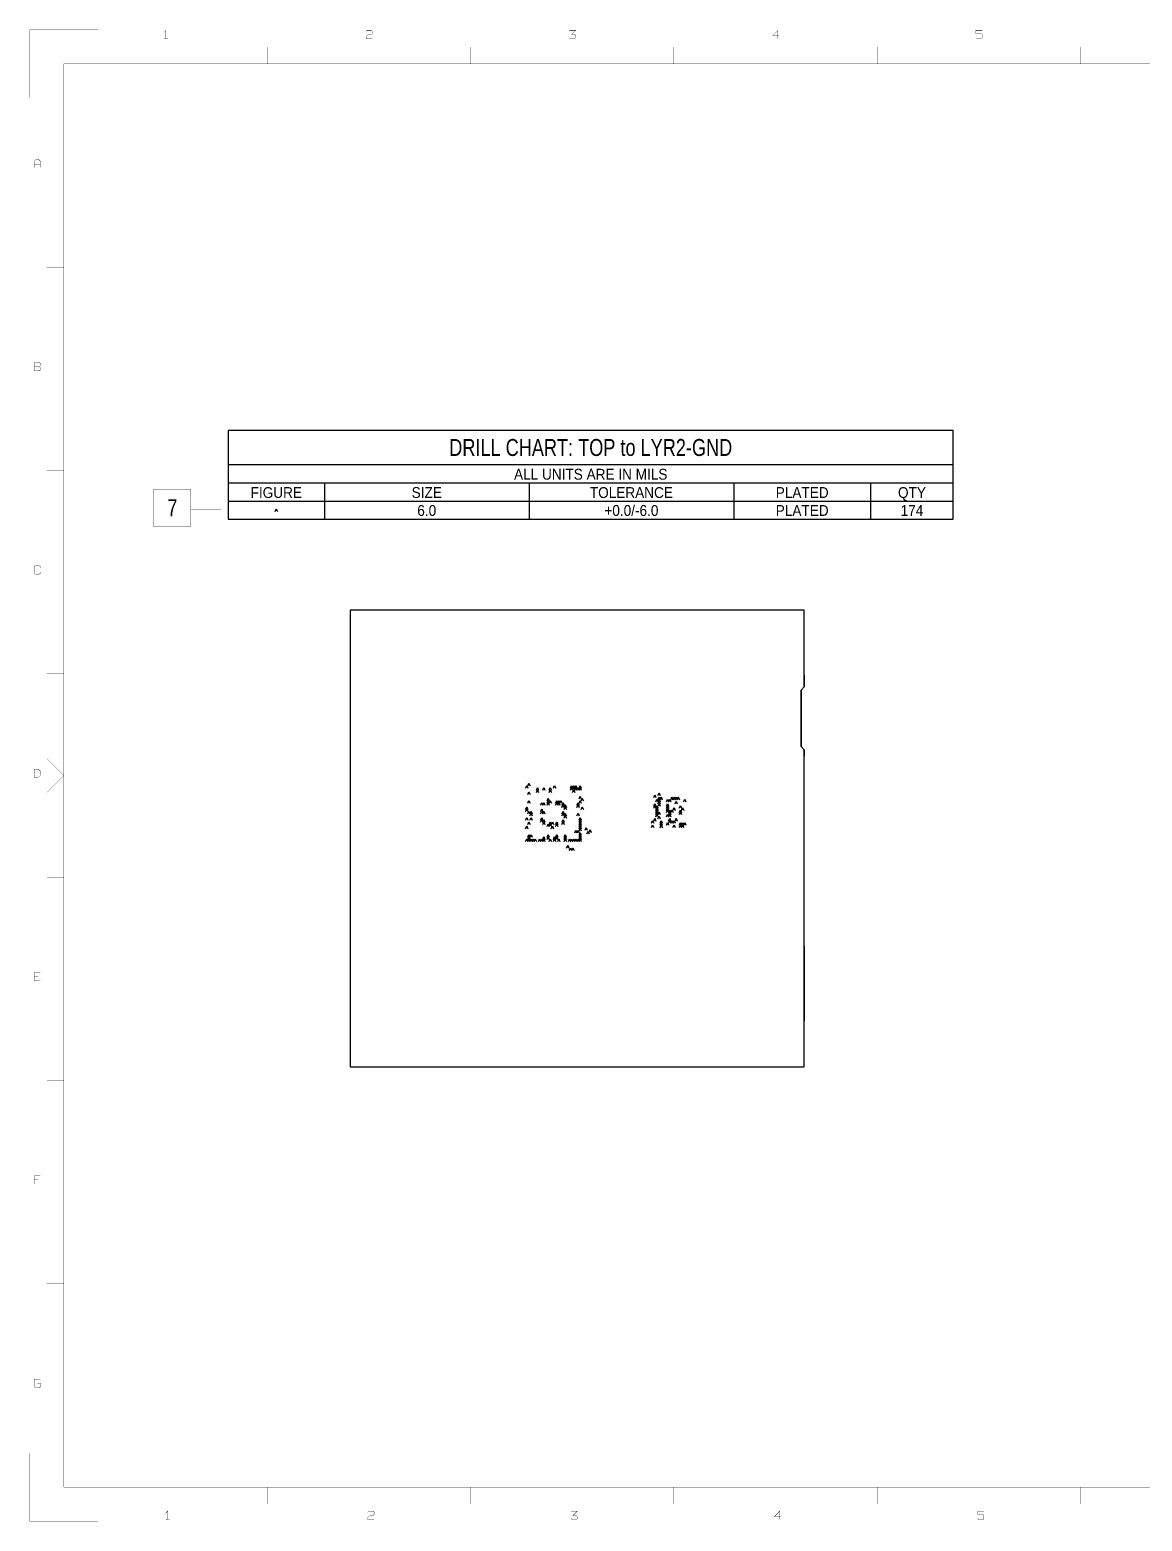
# Model space of a CAD drawing. Extents: x -10328 to 23178, y -9202 to 12802.
# Drawn here: x -10328 to 6087, y -9202 to 12802 of the extents above; entities that cross this region are included whole.
import ezdxf
from ezdxf.enums import TextEntityAlignment as Align

# ---------------------------------------------------------------- set-up
doc = ezdxf.new("R2010")
doc.units = 0
doc.header["$MEASUREMENT"] = 0
doc.layers.add('1', color=7, linetype='CONTINUOUS')

msp = doc.modelspace()

# ---------------------------------------------------------------- linework, layer by layer
at = {"layer": '1', "const_width": 5}
for points in [[(-9325, 12800), (-10325, 12800), (-10325, 11800)], [(-8318, 12671), (-8318, 12795), (-8349, 12764)], [(-5365, 12779), (-5349, 12795), (-5287, 12795), (-5272, 12779), (-5272, 12748), (-5287, 12733), (-5334, 12733), (-5365, 12702), (-5365, 12671), (-5272, 12671)], [(-2365, 12686), (-2349, 12671), (-2287, 12671), (-2272, 12686), (-2272, 12717), (-2287, 12733), (-2334, 12733), (-2272, 12795), (-2365, 12795)], [(728, 12717), (635, 12717), (713, 12795), (713, 12671)], [(3728, 12795), (3635, 12795), (3635, 12748)], [(-8287, 12671), (-8349, 12671)], [(-6825, 12550), (-6825, 12300)], [(-3825, 12300), (-3825, 12550)], [(-825, 12550), (-825, 12300)], [(2175, 12300), (2175, 12550)], [(3635, 12686), (3651, 12671), (3713, 12671), (3728, 12686), (3728, 12733), (3713, 12748), (3635, 12748)], [(5175, 12550), (5175, 12300)], [(-9825, -8700), (-9825, 12300), (22675, 12300)], [(-10265, 10771), (-10265, 10864), (-10234, 10895), (-10203, 10895), (-10172, 10864), (-10172, 10771)], [(-10172, 10817), (-10265, 10817)], [(-10075, 9300), (-9825, 9300)], [(-10187, 7833), (-10265, 7833)], [(-9825, 6300), (-10075, 6300)], [(-7500, 5725), (-7950, 5725), (-7950, 6025), (-8500, 6025), (-8500, 5475), (-7950, 5475), (-7950, 5725)], [(-10172, 4864), (-10172, 4879), (-10187, 4895), (-10249, 4895), (-10265, 4879), (-10265, 4786), (-10249, 4771), (-10187, 4771), (-10172, 4786), (-10172, 4802)], [(-10075, 3300), (-9825, 3300)], [(-10075, 2050), (-9825, 1800), (-10075, 1550)], [(-10075, 300), (-9825, 300)], [(-10172, -1229), (-10265, -1229), (-10265, -1105), (-10172, -1105)], [(-10265, -1167), (-10203, -1167)], [(-9825, -2700), (-10075, -2700)], [(-10172, -4105), (-10265, -4105), (-10265, -4229)], [(-10265, -4167), (-10203, -4167)], [(-10075, -5700), (-9825, -5700)], [(-10172, -7121), (-10187, -7105), (-10249, -7105), (-10265, -7121), (-10265, -7214), (-10249, -7229), (-10187, -7229), (-10172, -7214), (-10172, -7167), (-10218, -7167)], [(-9325, -9200), (-10325, -9200), (-10325, -8200)], [(22675, -8700), (-9825, -8700)], [(-6825, -8700), (-6825, -8950)], [(-3825, -8950), (-3825, -8700)], [(-825, -8700), (-825, -8950)], [(2175, -8950), (2175, -8700)], [(5175, -8700), (5175, -8950)], [(-8324, -9086), (-8293, -9055), (-8293, -9179)], [(-8324, -9179), (-8262, -9179)], [(-5247, -9179), (-5340, -9179), (-5340, -9148), (-5309, -9117), (-5262, -9117), (-5247, -9102), (-5247, -9071), (-5262, -9055), (-5324, -9055), (-5340, -9071)], [(-2340, -9055), (-2247, -9055), (-2309, -9117), (-2262, -9117), (-2247, -9133), (-2247, -9164), (-2262, -9179), (-2324, -9179), (-2340, -9164)], [(738, -9179), (738, -9055), (660, -9133), (753, -9133)], [(3660, -9164), (3676, -9179), (3738, -9179), (3753, -9164), (3753, -9117), (3738, -9102), (3660, -9102), (3660, -9055), (3753, -9055)]]:
    msp.add_lwpolyline(points, dxfattribs=at)
for points in [[(-10265, 7771), (-10187, 7771), (-10172, 7786), (-10172, 7817), (-10187, 7833), (-10172, 7848), (-10172, 7879), (-10187, 7895), (-10265, 7895), (-10265, 7833)], [(-10265, 1771), (-10203, 1771), (-10172, 1802), (-10172, 1864), (-10203, 1895), (-10265, 1895)]]:
    msp.add_lwpolyline(points, close=True, dxfattribs=at)
at = {"layer": '1'}
for points in [[(-7400, 5580), (3300, 5580), (3300, 6890), (-7400, 6890)], [(-5600, -2500), (1100, -2500), (1100, 2179.58), (1052.76, 2226.88), (1052.76, 3061.52), (1100, 3108.82), (1100, 4240), (-5600, 4240)]]:
    msp.add_lwpolyline(points, close=True, dxfattribs=at)
for points in [[(-7400, 6390), (3300, 6390)], [(-7400, 6120), (3300, 6120)], [(-5980, 6120), (-5980, 5580)], [(-2960, 6120), (-2960, 5580)], [(60, 6120), (60, 5580)], [(2080, 6120), (2080, 5580)], [(-7400, 5850), (3300, 5850)], [(-6706.66, 5695), (-6690, 5735), (-6673.34, 5695)], [(-6679.34, 5709), (-6700.66, 5709)], [(1100, 3275.7), (1100, 3108.82), (1052.76, 3061.52), (1052.76, 2226.88), (1100, 2179.58), (1100, 2085.7)], [(-3010.42, 1613.76), (-2993.76, 1653.76), (-2977.1, 1613.76)], [(-2983.1, 1627.76), (-3004.42, 1627.76)], [(-2978.92, 1645.26), (-2962.26, 1685.26), (-2945.6, 1645.26)], [(-2978.86, 1519.2), (-2962.2, 1559.2), (-2945.54, 1519.2)], [(-2951.6, 1659.26), (-2972.92, 1659.26)], [(-2852.86, 1582.2), (-2836.2, 1622.2), (-2819.54, 1582.2)], [(-2852.86, 1550.8), (-2836.2, 1590.8), (-2819.54, 1550.8)], [(-2825.54, 1596.2), (-2846.86, 1596.2)], [(-2825.54, 1564.8), (-2846.86, 1564.8)], [(-2758.46, 1582.2), (-2741.8, 1622.2), (-2725.14, 1582.2)], [(-2731.14, 1596.2), (-2752.46, 1596.2)], [(-2663.86, 1582.2), (-2647.2, 1622.2), (-2630.54, 1582.2)], [(-2663.86, 1550.8), (-2647.2, 1590.8), (-2630.54, 1550.8)], [(-2636.54, 1596.2), (-2657.86, 1596.2)], [(-2636.54, 1564.8), (-2657.86, 1564.8)], [(-2600.9, 1613.76), (-2584.24, 1653.76), (-2567.58, 1613.76)], [(-2573.58, 1627.76), (-2594.9, 1627.76)], [(-2348.9, 1613.76), (-2332.24, 1653.76), (-2315.58, 1613.76)], [(-2348.9, 1582.26), (-2332.24, 1622.26), (-2315.58, 1582.26)], [(-2321.58, 1627.76), (-2342.9, 1627.76)], [(-2321.58, 1596.26), (-2342.9, 1596.26)], [(-2317.4, 1613.76), (-2300.74, 1653.76), (-2284.08, 1613.76)], [(-2317.4, 1582.26), (-2300.74, 1622.26), (-2284.08, 1582.26)], [(-2317.4, 1550.76), (-2300.74, 1590.76), (-2284.08, 1550.76)], [(-2290.08, 1627.76), (-2311.4, 1627.76)], [(-2290.08, 1596.26), (-2311.4, 1596.26)], [(-2290.08, 1564.76), (-2311.4, 1564.76)], [(-2285.9, 1613.76), (-2269.24, 1653.76), (-2252.58, 1613.76)], [(-2285.9, 1582.26), (-2269.24, 1622.26), (-2252.58, 1582.26)], [(-2258.58, 1627.76), (-2279.9, 1627.76)], [(-2258.58, 1596.26), (-2279.9, 1596.26)], [(-2254.4, 1582.26), (-2237.74, 1622.26), (-2221.08, 1582.26)], [(-2227.08, 1596.26), (-2248.4, 1596.26)], [(-2222.9, 1582.26), (-2206.24, 1622.26), (-2189.58, 1582.26)], [(-2222.86, 1613.8), (-2206.2, 1653.8), (-2189.54, 1613.8)], [(-2195.58, 1596.26), (-2216.9, 1596.26)], [(-2195.54, 1627.8), (-2216.86, 1627.8)], [(-1058.4, 1506.22), (-1041.74, 1546.22), (-1025.08, 1506.22)], [(-3010.46, 1298.8), (-2993.8, 1338.8), (-2977.14, 1298.8)], [(-2978.92, 1393.26), (-2962.26, 1433.26), (-2945.6, 1393.26)], [(-2951.6, 1407.26), (-2972.92, 1407.26)], [(-2951.54, 1533.2), (-2972.86, 1533.2)], [(-2789.92, 1361.76), (-2773.26, 1401.76), (-2756.6, 1361.76)], [(-2762.6, 1375.76), (-2783.92, 1375.76)], [(-2758.42, 1361.76), (-2741.76, 1401.76), (-2725.1, 1361.76)], [(-2731.1, 1375.76), (-2752.42, 1375.76)], [(-2695.42, 1424.76), (-2678.76, 1464.76), (-2662.1, 1424.76)], [(-2695.42, 1393.26), (-2678.76, 1433.26), (-2662.1, 1393.26)], [(-2695.42, 1361.76), (-2678.76, 1401.76), (-2662.1, 1361.76)], [(-2668.1, 1438.76), (-2689.42, 1438.76)], [(-2668.1, 1407.26), (-2689.42, 1407.26)], [(-2668.1, 1375.76), (-2689.42, 1375.76)], [(-2663.92, 1393.26), (-2647.26, 1433.26), (-2630.6, 1393.26)], [(-2636.6, 1407.26), (-2657.92, 1407.26)], [(-2569.46, 1393.2), (-2552.8, 1433.2), (-2536.14, 1393.2)], [(-2569.46, 1361.8), (-2552.8, 1401.8), (-2536.14, 1361.8)], [(-2542.14, 1407.2), (-2563.46, 1407.2)], [(-2542.14, 1375.8), (-2563.46, 1375.8)], [(-2537.86, 1393.2), (-2521.2, 1433.2), (-2504.54, 1393.2)], [(-2537.86, 1361.8), (-2521.2, 1401.8), (-2504.54, 1361.8)], [(-2510.54, 1407.2), (-2531.86, 1407.2)], [(-2510.54, 1375.8), (-2531.86, 1375.8)], [(-2506.4, 1393.26), (-2489.74, 1433.26), (-2473.08, 1393.26)], [(-2479.08, 1407.26), (-2500.4, 1407.26)], [(-2474.86, 1361.8), (-2458.2, 1401.8), (-2441.54, 1361.8)], [(-2474.86, 1330.2), (-2458.2, 1370.2), (-2441.54, 1330.2)], [(-2447.54, 1375.8), (-2468.86, 1375.8)], [(-2447.54, 1344.2), (-2468.86, 1344.2)], [(-2443.46, 1330.2), (-2426.8, 1370.2), (-2410.14, 1330.2)], [(-2443.46, 1298.8), (-2426.8, 1338.8), (-2410.14, 1298.8)], [(-2416.14, 1344.2), (-2437.46, 1344.2)], [(-2254.4, 1361.76), (-2237.74, 1401.76), (-2221.08, 1361.76)], [(-2254.4, 1330.26), (-2237.74, 1370.26), (-2221.08, 1330.26)], [(-2227.08, 1375.76), (-2248.4, 1375.76)], [(-2227.08, 1344.26), (-2248.4, 1344.26)], [(-2222.9, 1456.26), (-2206.24, 1496.26), (-2189.58, 1456.26)], [(-2222.9, 1393.26), (-2206.24, 1433.26), (-2189.58, 1393.26)], [(-2195.58, 1470.26), (-2216.9, 1470.26)], [(-2195.58, 1407.26), (-2216.9, 1407.26)], [(-2191.4, 1424.76), (-2174.74, 1464.76), (-2158.08, 1424.76)], [(-2191.4, 1298.76), (-2174.74, 1338.76), (-2158.08, 1298.76)], [(-2164.08, 1438.76), (-2185.4, 1438.76)], [(-1121.46, 1474.8), (-1104.8, 1514.8), (-1088.14, 1474.8)], [(-1121.46, 1317.2), (-1104.8, 1357.2), (-1088.14, 1317.2)], [(-1121.38, 1348.74), (-1104.72, 1388.74), (-1088.06, 1348.74)], [(-1094.14, 1488.8), (-1115.46, 1488.8)], [(-1094.14, 1331.2), (-1115.46, 1331.2)], [(-1094.06, 1362.74), (-1115.38, 1362.74)], [(-1089.92, 1411.76), (-1073.26, 1451.76), (-1056.6, 1411.76)], [(-1089.88, 1285.74), (-1073.22, 1325.74), (-1056.56, 1285.74)], [(-1089.86, 1317.2), (-1073.2, 1357.2), (-1056.54, 1317.2)], [(-1062.6, 1425.76), (-1083.92, 1425.76)], [(-1062.54, 1331.2), (-1083.86, 1331.2)], [(-1058.46, 1348.8), (-1041.8, 1388.8), (-1025.14, 1348.8)], [(-1058.4, 1443.22), (-1041.74, 1483.22), (-1025.08, 1443.22)], [(-1058.4, 1411.74), (-1041.74, 1451.74), (-1025.08, 1411.74)], [(-1058.4, 1380.24), (-1041.74, 1420.24), (-1025.08, 1380.24)], [(-1031.14, 1362.8), (-1052.46, 1362.8)], [(-1031.08, 1520.22), (-1052.4, 1520.22)], [(-1031.08, 1457.22), (-1052.4, 1457.22)], [(-1031.08, 1425.74), (-1052.4, 1425.74)], [(-1031.08, 1394.24), (-1052.4, 1394.24)], [(-1026.9, 1443.22), (-1010.24, 1483.22), (-993.58, 1443.22)], [(-999.58, 1457.22), (-1020.9, 1457.22)], [(-932.46, 1411.8), (-915.8, 1451.8), (-899.14, 1411.8)], [(-932.46, 1348.8), (-915.8, 1388.8), (-899.14, 1348.8)], [(-932.4, 1317.24), (-915.74, 1357.24), (-899.08, 1317.24)], [(-932.4, 1285.74), (-915.74, 1325.74), (-899.08, 1285.74)], [(-905.14, 1425.8), (-926.46, 1425.8)], [(-905.14, 1362.8), (-926.46, 1362.8)], [(-905.08, 1331.24), (-926.4, 1331.24)], [(-900.86, 1411.8), (-884.2, 1451.8), (-867.54, 1411.8)], [(-873.54, 1425.8), (-894.86, 1425.8)], [(-869.42, 1443.22), (-852.76, 1483.22), (-836.1, 1443.22)], [(-842.1, 1457.22), (-863.42, 1457.22)], [(-837.92, 1285.74), (-821.26, 1325.74), (-804.6, 1285.74)], [(-837.86, 1443.2), (-821.2, 1483.2), (-804.54, 1443.2)], [(-810.54, 1457.2), (-831.86, 1457.2)], [(-806.42, 1443.22), (-789.76, 1483.22), (-773.1, 1443.22)], [(-806.42, 1380.24), (-789.76, 1420.24), (-773.1, 1380.24)], [(-779.1, 1457.22), (-800.42, 1457.22)], [(-779.1, 1394.24), (-800.42, 1394.24)], [(-774.92, 1443.22), (-758.26, 1483.22), (-741.6, 1443.22)], [(-747.6, 1457.22), (-768.92, 1457.22)], [(-743.44, 1317.24), (-726.78, 1357.24), (-710.12, 1317.24)], [(-716.12, 1331.24), (-737.44, 1331.24)], [(-711.94, 1285.74), (-695.28, 1325.74), (-678.62, 1285.74)], [(-680.4, 1411.76), (-663.74, 1451.76), (-647.08, 1411.76)], [(-653.08, 1425.76), (-674.4, 1425.76)], [(-3010.42, 1267.26), (-2993.76, 1307.26), (-2977.1, 1267.26)], [(-3010.42, 1141.24), (-2993.76, 1181.24), (-2977.1, 1141.24)], [(-2983.14, 1312.8), (-3004.46, 1312.8)], [(-2983.1, 1281.26), (-3004.42, 1281.26)], [(-2983.1, 1155.24), (-3004.42, 1155.24)], [(-2978.92, 1235.76), (-2962.26, 1275.76), (-2945.6, 1235.76)], [(-2978.92, 1078.24), (-2962.26, 1118.24), (-2945.6, 1078.24)], [(-2951.6, 1249.76), (-2972.92, 1249.76)], [(-2947.46, 1235.8), (-2930.8, 1275.8), (-2914.14, 1235.8)], [(-2947.46, 1204.28), (-2930.8, 1244.28), (-2914.14, 1204.28)], [(-2947.42, 1141.24), (-2930.76, 1181.24), (-2914.1, 1141.24)], [(-2920.14, 1249.8), (-2941.46, 1249.8)], [(-2920.14, 1218.28), (-2941.46, 1218.28)], [(-2920.1, 1155.24), (-2941.42, 1155.24)], [(-2789.86, 1267.2), (-2773.2, 1307.2), (-2756.54, 1267.2)], [(-2789.86, 1235.8), (-2773.2, 1275.8), (-2756.54, 1235.8)], [(-2789.86, 1141.2), (-2773.2, 1181.2), (-2756.54, 1141.2)], [(-2789.86, 1109.8), (-2773.2, 1149.8), (-2756.54, 1109.8)], [(-2762.54, 1281.2), (-2783.86, 1281.2)], [(-2762.54, 1249.8), (-2783.86, 1249.8)], [(-2762.54, 1155.2), (-2783.86, 1155.2)], [(-2762.54, 1123.8), (-2783.86, 1123.8)], [(-2758.46, 1235.8), (-2741.8, 1275.8), (-2725.14, 1235.8)], [(-2758.46, 1109.8), (-2741.8, 1149.8), (-2725.14, 1109.8)], [(-2758.46, 1078.2), (-2741.8, 1118.2), (-2725.14, 1078.2)], [(-2731.14, 1249.8), (-2752.46, 1249.8)], [(-2731.14, 1123.8), (-2752.46, 1123.8)], [(-2663.86, 1078.2), (-2647.2, 1118.2), (-2630.54, 1078.2)], [(-2632.46, 1078.2), (-2615.8, 1118.2), (-2599.14, 1078.2)], [(-2569.4, 1078.24), (-2552.74, 1118.24), (-2536.08, 1078.24)], [(-2474.9, 1078.24), (-2458.24, 1118.24), (-2441.58, 1078.24)], [(-2474.86, 1235.8), (-2458.2, 1275.8), (-2441.54, 1235.8)], [(-2474.86, 1204.2), (-2458.2, 1244.2), (-2441.54, 1204.2)], [(-2474.86, 1109.8), (-2458.2, 1149.8), (-2441.54, 1109.8)], [(-2447.54, 1249.8), (-2468.86, 1249.8)], [(-2447.54, 1218.2), (-2468.86, 1218.2)], [(-2447.54, 1123.8), (-2468.86, 1123.8)], [(-2443.46, 1204.2), (-2426.8, 1244.2), (-2410.14, 1204.2)], [(-2443.46, 1172.8), (-2426.8, 1212.8), (-2410.14, 1172.8)], [(-2416.14, 1312.8), (-2437.46, 1312.8)], [(-2416.14, 1218.2), (-2437.46, 1218.2)], [(-2416.14, 1186.8), (-2437.46, 1186.8)], [(-2254.4, 1204.24), (-2237.74, 1244.24), (-2221.08, 1204.24)], [(-2227.08, 1218.24), (-2248.4, 1218.24)], [(-2222.9, 1141.24), (-2206.24, 1181.24), (-2189.58, 1141.24)], [(-2222.9, 1109.74), (-2206.24, 1149.74), (-2189.58, 1109.74)], [(-2222.9, 1078.24), (-2206.24, 1118.24), (-2189.58, 1078.24)], [(-2195.58, 1155.24), (-2216.9, 1155.24)], [(-2195.58, 1123.74), (-2216.9, 1123.74)], [(-2164.08, 1312.76), (-2185.4, 1312.76)], [(-1152.92, 1096.74), (-1136.26, 1136.74), (-1119.6, 1096.74)], [(-1125.6, 1110.74), (-1146.92, 1110.74)], [(-1121.42, 1128.24), (-1104.76, 1168.24), (-1088.1, 1128.24)], [(-1094.1, 1142.24), (-1115.42, 1142.24)], [(-1089.88, 1254.26), (-1073.22, 1294.26), (-1056.56, 1254.26)], [(-1089.88, 1222.76), (-1073.22, 1262.76), (-1056.56, 1222.76)], [(-1089.86, 1191.2), (-1073.2, 1231.2), (-1056.54, 1191.2)], [(-1062.56, 1299.74), (-1083.88, 1299.74)], [(-1062.56, 1268.26), (-1083.88, 1268.26)], [(-1062.56, 1236.76), (-1083.88, 1236.76)], [(-1062.54, 1205.2), (-1083.86, 1205.2)], [(-1058.46, 1222.8), (-1041.8, 1262.8), (-1025.14, 1222.8)], [(-1058.46, 1159.8), (-1041.8, 1199.8), (-1025.14, 1159.8)], [(-1031.14, 1236.8), (-1052.46, 1236.8)], [(-1031.14, 1173.8), (-1052.46, 1173.8)], [(-1026.92, 1065.24), (-1010.26, 1105.24), (-993.6, 1065.24)], [(-1026.86, 1096.8), (-1010.2, 1136.8), (-993.54, 1096.8)], [(-999.54, 1110.8), (-1020.86, 1110.8)], [(-932.46, 1191.2), (-915.8, 1231.2), (-899.14, 1191.2)], [(-932.46, 1065.2), (-915.8, 1105.2), (-899.14, 1065.2)], [(-932.4, 1254.26), (-915.74, 1294.26), (-899.08, 1254.26)], [(-905.14, 1205.2), (-926.46, 1205.2)], [(-905.08, 1299.74), (-926.4, 1299.74)], [(-905.08, 1268.26), (-926.4, 1268.26)], [(-900.92, 1254.26), (-884.26, 1294.26), (-867.6, 1254.26)], [(-900.92, 1222.76), (-884.26, 1262.76), (-867.6, 1222.76)], [(-900.92, 1191.26), (-884.26, 1231.26), (-867.6, 1191.26)], [(-900.92, 1128.26), (-884.26, 1168.26), (-867.6, 1128.26)], [(-900.86, 1096.8), (-884.2, 1136.8), (-867.54, 1096.8)], [(-873.6, 1268.26), (-894.92, 1268.26)], [(-873.6, 1236.76), (-894.92, 1236.76)], [(-873.6, 1205.26), (-894.92, 1205.26)], [(-873.6, 1142.26), (-894.92, 1142.26)], [(-873.54, 1110.8), (-894.86, 1110.8)], [(-869.46, 1096.8), (-852.8, 1136.8), (-836.14, 1096.8)], [(-869.42, 1254.26), (-852.76, 1294.26), (-836.1, 1254.26)], [(-842.14, 1110.8), (-863.46, 1110.8)], [(-842.1, 1268.26), (-863.42, 1268.26)], [(-837.92, 1096.78), (-821.26, 1136.78), (-804.6, 1096.78)], [(-810.6, 1299.74), (-831.92, 1299.74)], [(-810.6, 1110.78), (-831.92, 1110.78)], [(-806.4, 1128.24), (-789.74, 1168.24), (-773.08, 1128.24)], [(-779.08, 1142.24), (-800.4, 1142.24)], [(-743.46, 1065.2), (-726.8, 1105.2), (-710.14, 1065.2)], [(-743.44, 1254.26), (-726.78, 1294.26), (-710.12, 1254.26)], [(-743.44, 1222.76), (-726.78, 1262.76), (-710.12, 1222.76)], [(-716.12, 1268.26), (-737.44, 1268.26)], [(-716.12, 1236.76), (-737.44, 1236.76)], [(-711.9, 1065.24), (-695.24, 1105.24), (-678.58, 1065.24)], [(-684.62, 1299.74), (-705.94, 1299.74)], [(-680.4, 1065.24), (-663.74, 1105.24), (-647.08, 1065.24)], [(-3010.42, 1015.24), (-2993.76, 1055.24), (-2977.1, 1015.24)], [(-2983.1, 1029.24), (-3004.42, 1029.24)], [(-2978.92, 889.24), (-2962.26, 929.24), (-2945.6, 889.24)], [(-2978.92, 857.74), (-2962.26, 897.74), (-2945.6, 857.74)], [(-2951.6, 1092.24), (-2972.92, 1092.24)], [(-2951.6, 903.24), (-2972.92, 903.24)], [(-2947.42, 889.24), (-2930.76, 929.24), (-2914.1, 889.24)], [(-2920.1, 903.24), (-2941.42, 903.24)], [(-2758.42, 857.74), (-2741.76, 897.74), (-2725.1, 857.74)], [(-2731.14, 1092.2), (-2752.46, 1092.2)], [(-2695.46, 1046.8), (-2678.8, 1086.8), (-2662.14, 1046.8)], [(-2695.46, 857.8), (-2678.8, 897.8), (-2662.14, 857.8)], [(-2695.42, 889.24), (-2678.76, 929.24), (-2662.1, 889.24)], [(-2668.14, 1060.8), (-2689.46, 1060.8)], [(-2668.1, 903.24), (-2689.42, 903.24)], [(-2663.86, 1046.8), (-2647.2, 1086.8), (-2630.54, 1046.8)], [(-2636.54, 1092.2), (-2657.86, 1092.2)], [(-2636.54, 1060.8), (-2657.86, 1060.8)], [(-2632.42, 1015.24), (-2615.76, 1055.24), (-2599.1, 1015.24)], [(-2605.14, 1092.2), (-2626.46, 1092.2)], [(-2605.1, 1029.24), (-2626.42, 1029.24)], [(-2600.86, 857.8), (-2584.2, 897.8), (-2567.54, 857.8)], [(-2569.46, 889.2), (-2552.8, 929.2), (-2536.14, 889.2)], [(-2569.4, 1046.74), (-2552.74, 1086.74), (-2536.08, 1046.74)], [(-2569.26, 857.7), (-2552.6, 897.7), (-2535.94, 857.7)], [(-2542.14, 903.2), (-2563.46, 903.2)], [(-2542.08, 1092.24), (-2563.4, 1092.24)], [(-2542.08, 1060.74), (-2563.4, 1060.74)], [(-2447.58, 1092.24), (-2468.9, 1092.24)], [(-2443.46, 889.2), (-2426.8, 929.2), (-2410.14, 889.2)], [(-2443.46, 857.8), (-2426.8, 897.8), (-2410.14, 857.8)], [(-2416.14, 903.2), (-2437.46, 903.2)], [(-2285.86, 952.2), (-2269.2, 992.2), (-2252.54, 952.2)], [(-2258.54, 966.2), (-2279.86, 966.2)], [(-2254.46, 952.2), (-2237.8, 992.2), (-2221.14, 952.2)], [(-2227.14, 966.2), (-2248.46, 966.2)], [(-2222.9, 1046.74), (-2206.24, 1086.74), (-2189.58, 1046.74)], [(-2222.9, 889.24), (-2206.24, 929.24), (-2189.58, 889.24)], [(-2222.9, 857.74), (-2206.24, 897.74), (-2189.58, 857.74)], [(-2222.86, 1015.2), (-2206.2, 1055.2), (-2189.54, 1015.2)], [(-2222.86, 983.8), (-2206.2, 1023.8), (-2189.54, 983.8)], [(-2222.86, 920.8), (-2206.2, 960.8), (-2189.54, 920.8)], [(-2195.58, 1092.24), (-2216.9, 1092.24)], [(-2195.58, 1060.74), (-2216.9, 1060.74)], [(-2195.58, 903.24), (-2216.9, 903.24)], [(-2195.54, 1029.2), (-2216.86, 1029.2)], [(-2195.54, 997.8), (-2216.86, 997.8)], [(-2195.54, 934.8), (-2216.86, 934.8)], [(-2134.3, 993.02), (-2117.64, 1033.02), (-2100.98, 993.02)], [(-2106.98, 1007.02), (-2128.3, 1007.02)], [(-2106.66, 937.34), (-2090, 977.34), (-2073.34, 937.34)], [(-2079.34, 951.34), (-2100.66, 951.34)], [(-2076.66, 961.34), (-2060, 1001.34), (-2043.34, 961.34)], [(-2049.34, 975.34), (-2070.66, 975.34)], [(-1152.92, 1033.74), (-1136.26, 1073.74), (-1119.6, 1033.74)], [(-1125.6, 1047.74), (-1146.92, 1047.74)], [(-1026.64, 1030.02), (-1009.98, 1070.02), (-993.32, 1030.02)], [(-999.6, 1079.24), (-1020.92, 1079.24)], [(-999.32, 1044.02), (-1020.64, 1044.02)], [(-905.14, 1079.2), (-926.46, 1079.2)], [(-837.86, 1033.8), (-821.2, 1073.8), (-804.54, 1033.8)], [(-810.54, 1047.8), (-831.86, 1047.8)], [(-743.46, 1033.8), (-726.8, 1073.8), (-710.14, 1033.8)], [(-716.14, 1079.2), (-737.46, 1079.2)], [(-716.14, 1047.8), (-737.46, 1047.8)], [(-711.9, 1033.74), (-695.24, 1073.74), (-678.58, 1033.74)], [(-684.58, 1079.24), (-705.9, 1079.24)], [(-684.58, 1047.74), (-705.9, 1047.74)], [(-653.08, 1079.24), (-674.4, 1079.24)], [(-3010.42, 826.24), (-2993.76, 866.24), (-2977.1, 826.24)], [(-2983.1, 840.24), (-3004.42, 840.24)], [(-2978.86, 826.2), (-2962.2, 866.2), (-2945.54, 826.2)], [(-2951.6, 871.74), (-2972.92, 871.74)], [(-2951.54, 840.2), (-2972.86, 840.2)], [(-2947.42, 826.24), (-2930.76, 866.24), (-2914.1, 826.24)], [(-2920.1, 840.24), (-2941.42, 840.24)], [(-2915.92, 826.24), (-2899.26, 866.24), (-2882.6, 826.24)], [(-2888.6, 840.24), (-2909.92, 840.24)], [(-2884.42, 826.24), (-2867.76, 866.24), (-2851.1, 826.24)], [(-2857.1, 840.24), (-2878.42, 840.24)], [(-2821.42, 826.24), (-2804.76, 866.24), (-2788.1, 826.24)], [(-2794.1, 840.24), (-2815.42, 840.24)], [(-2789.92, 826.24), (-2773.26, 866.24), (-2756.6, 826.24)], [(-2762.6, 840.24), (-2783.92, 840.24)], [(-2758.42, 826.24), (-2741.76, 866.24), (-2725.1, 826.24)], [(-2731.1, 871.74), (-2752.42, 871.74)], [(-2731.1, 840.24), (-2752.42, 840.24)], [(-2668.14, 871.8), (-2689.46, 871.8)], [(-2663.92, 826.24), (-2647.26, 866.24), (-2630.6, 826.24)], [(-2636.6, 840.24), (-2657.92, 840.24)], [(-2600.9, 826.24), (-2584.24, 866.24), (-2567.58, 826.24)], [(-2573.58, 840.24), (-2594.9, 840.24)], [(-2573.54, 871.8), (-2594.86, 871.8)], [(-2541.94, 871.7), (-2563.26, 871.7)], [(-2537.9, 826.24), (-2521.24, 866.24), (-2504.58, 826.24)], [(-2510.58, 840.24), (-2531.9, 840.24)], [(-2443.4, 826.24), (-2426.74, 866.24), (-2410.08, 826.24)], [(-2416.14, 871.8), (-2437.46, 871.8)], [(-2416.08, 840.24), (-2437.4, 840.24)], [(-2406.66, 730), (-2390, 770), (-2373.34, 730)], [(-2379.34, 744), (-2400.66, 744)], [(-2380.46, 826.2), (-2363.8, 866.2), (-2347.14, 826.2)], [(-2353.14, 840.2), (-2374.46, 840.2)], [(-2366.66, 694), (-2350, 734), (-2333.34, 694)], [(-2339.34, 708), (-2360.66, 708)], [(-2348.86, 826.2), (-2332.2, 866.2), (-2315.54, 826.2)], [(-2321.54, 840.2), (-2342.86, 840.2)], [(-2328.66, 694), (-2312, 734), (-2295.34, 694)], [(-2301.34, 708), (-2322.66, 708)], [(-2317.46, 826.2), (-2300.8, 866.2), (-2284.14, 826.2)], [(-2290.14, 840.2), (-2311.46, 840.2)], [(-2285.86, 826.2), (-2269.2, 866.2), (-2252.54, 826.2)], [(-2258.54, 840.2), (-2279.86, 840.2)], [(-2254.4, 826.24), (-2237.74, 866.24), (-2221.08, 826.24)], [(-2227.08, 840.24), (-2248.4, 840.24)], [(-2222.9, 826.24), (-2206.24, 866.24), (-2189.58, 826.24)], [(-2195.58, 871.74), (-2216.9, 871.74)], [(-2195.58, 840.24), (-2216.9, 840.24)], [(1100, -720), (1100, -1820)]]:
    msp.add_lwpolyline(points, dxfattribs=at)

# ---------------------------------------------------------------- texts
for s, height, width, p in [('DRILL CHART: TOP to LYR2-GND', 250, 0.8, (-2050, 6515)), ('ALL UNITS ARE IN MILS', 160, 0.9375, (-2050, 6165)), ('FIGURE', 160, 0.9375, (-6690, 5895)), ('SIZE', 160, 0.9375, (-4470, 5895)), ('TOLERANCE', 160, 0.9375, (-1450, 5895)), ('PLATED', 160, 0.9375, (1070, 5895)), ('QTY', 160, 0.9375, (2690, 5895)), ('7', 250, 0.8, (-8225, 5625)), ('6.0', 160, 0.9375, (-4470, 5630)), ('+0.0/-6.0', 160, 0.9375, (-1450, 5630)), ('PLATED', 160, 0.9375, (1070, 5630)), ('174', 160, 0.9375, (2690, 5630))]:
    msp.add_text(s, height=height, dxfattribs=dict(at, width=width)).set_placement(p, align=Align.CENTER)

doc.saveas('drawing.dxf')
